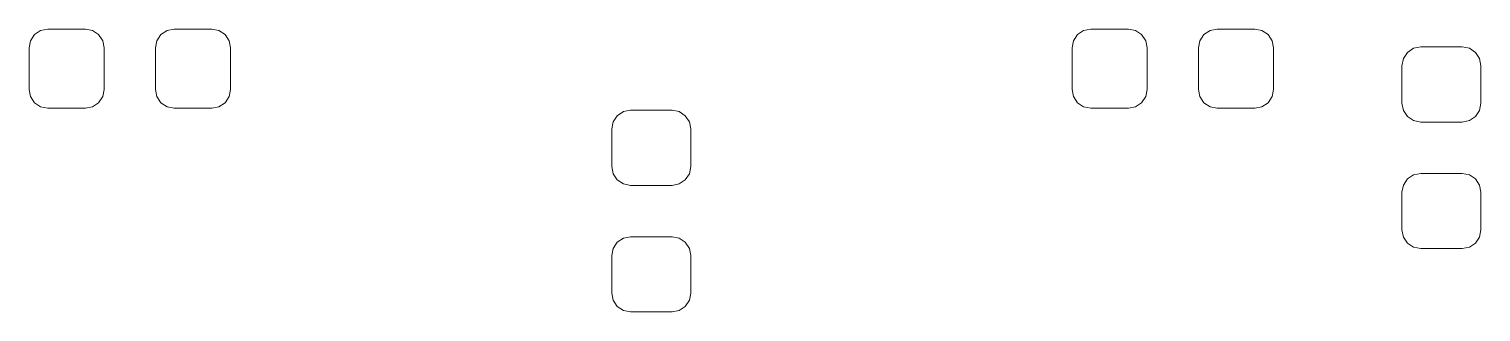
# Model space of a CAD drawing. Header units: millimetres. Extents: x -50 to 46, y -112 to 132.
# Drawn here: x -40.35 to -21.98, y -75.66 to -72.09 of the extents above; entities that cross this region are included whole.
import ezdxf

# ---------------------------------------------------------------- set-up
doc = ezdxf.new("R2010")
doc.units = ezdxf.units.MM
doc.header["$MEASUREMENT"] = 0
doc.layers.add('Layer 1', color=7, linetype='Continuous')

msp = doc.modelspace()

# ---------------------------------------------------------------- linework, layer by layer
at = {"layer": 'Layer 1', "lineweight": 9}
for points in [[(-39.4024, -72.8488), (-39.4024, -72.8488), (-39.4205, -72.9397), (-39.4205, -72.9397), (-39.4205, -72.9397), (-39.4205, -72.9397), (-39.472, -73.0167), (-39.472, -73.0167), (-39.472, -73.0167), (-39.472, -73.0167), (-39.549, -73.0682), (-39.549, -73.0682), (-39.549, -73.0682), (-39.549, -73.0682), (-39.6399, -73.0863), (-39.6399, -73.0863), (-39.6399, -73.0863), (-39.6399, -73.0863), (-40.1149, -73.0863), (-40.1149, -73.0863), (-40.1149, -73.0863), (-40.1149, -73.0863), (-40.2058, -73.0682), (-40.2058, -73.0682), (-40.2058, -73.0682), (-40.2058, -73.0682), (-40.2828, -73.0167), (-40.2828, -73.0167), (-40.2828, -73.0167), (-40.2828, -73.0167), (-40.3343, -72.9397), (-40.3343, -72.9397), (-40.3343, -72.9397), (-40.3343, -72.9397), (-40.3524, -72.8488), (-40.3524, -72.8488), (-40.3524, -72.8488), (-40.3524, -72.8488), (-40.3524, -72.3238), (-40.3524, -72.3238), (-40.3524, -72.3238), (-40.3524, -72.3238), (-40.3343, -72.2329), (-40.3343, -72.2329), (-40.3343, -72.2329), (-40.3343, -72.2329), (-40.2828, -72.1559), (-40.2828, -72.1559), (-40.2828, -72.1559), (-40.2828, -72.1559), (-40.2058, -72.1044), (-40.2058, -72.1044), (-40.2058, -72.1044), (-40.2058, -72.1044), (-40.1149, -72.0863), (-40.1149, -72.0863), (-40.1149, -72.0863), (-40.1149, -72.0863), (-39.6399, -72.0863), (-39.6399, -72.0863), (-39.6399, -72.0863), (-39.6399, -72.0863), (-39.549, -72.1044), (-39.549, -72.1044), (-39.549, -72.1044), (-39.549, -72.1044), (-39.472, -72.1559), (-39.472, -72.1559), (-39.472, -72.1559), (-39.472, -72.1559), (-39.4205, -72.2329), (-39.4205, -72.2329), (-39.4205, -72.2329), (-39.4205, -72.2329), (-39.4024, -72.3238), (-39.4024, -72.3238), (-39.4024, -72.3238), (-39.4024, -72.3238), (-39.4024, -72.8488), (-39.4024, -72.8488)], [(-37.8024, -72.8488), (-37.8024, -72.8488), (-37.8205, -72.9397), (-37.8205, -72.9397), (-37.8205, -72.9397), (-37.8205, -72.9397), (-37.872, -73.0167), (-37.872, -73.0167), (-37.872, -73.0167), (-37.872, -73.0167), (-37.949, -73.0682), (-37.949, -73.0682), (-37.949, -73.0682), (-37.949, -73.0682), (-38.0399, -73.0863), (-38.0399, -73.0863), (-38.0399, -73.0863), (-38.0399, -73.0863), (-38.5149, -73.0863), (-38.5149, -73.0863), (-38.5149, -73.0863), (-38.5149, -73.0863), (-38.6058, -73.0682), (-38.6058, -73.0682), (-38.6058, -73.0682), (-38.6058, -73.0682), (-38.6828, -73.0167), (-38.6828, -73.0167), (-38.6828, -73.0167), (-38.6828, -73.0167), (-38.7343, -72.9397), (-38.7343, -72.9397), (-38.7343, -72.9397), (-38.7343, -72.9397), (-38.7524, -72.8488), (-38.7524, -72.8488), (-38.7524, -72.8488), (-38.7524, -72.8488), (-38.7524, -72.3238), (-38.7524, -72.3238), (-38.7524, -72.3238), (-38.7524, -72.3238), (-38.7343, -72.2329), (-38.7343, -72.2329), (-38.7343, -72.2329), (-38.7343, -72.2329), (-38.6828, -72.1559), (-38.6828, -72.1559), (-38.6828, -72.1559), (-38.6828, -72.1559), (-38.6058, -72.1044), (-38.6058, -72.1044), (-38.6058, -72.1044), (-38.6058, -72.1044), (-38.5149, -72.0863), (-38.5149, -72.0863), (-38.5149, -72.0863), (-38.5149, -72.0863), (-38.0399, -72.0863), (-38.0399, -72.0863), (-38.0399, -72.0863), (-38.0399, -72.0863), (-37.949, -72.1044), (-37.949, -72.1044), (-37.949, -72.1044), (-37.949, -72.1044), (-37.872, -72.1559), (-37.872, -72.1559), (-37.872, -72.1559), (-37.872, -72.1559), (-37.8205, -72.2329), (-37.8205, -72.2329), (-37.8205, -72.2329), (-37.8205, -72.2329), (-37.8024, -72.3238), (-37.8024, -72.3238), (-37.8024, -72.3238), (-37.8024, -72.3238), (-37.8024, -72.8488), (-37.8024, -72.8488)], [(-26.2024, -72.8488), (-26.2024, -72.8488), (-26.2205, -72.9397), (-26.2205, -72.9397), (-26.2205, -72.9397), (-26.2205, -72.9397), (-26.272, -73.0167), (-26.272, -73.0167), (-26.272, -73.0167), (-26.272, -73.0167), (-26.349, -73.0682), (-26.349, -73.0682), (-26.349, -73.0682), (-26.349, -73.0682), (-26.4399, -73.0863), (-26.4399, -73.0863), (-26.4399, -73.0863), (-26.4399, -73.0863), (-26.9149, -73.0863), (-26.9149, -73.0863), (-26.9149, -73.0863), (-26.9149, -73.0863), (-27.0058, -73.0682), (-27.0058, -73.0682), (-27.0058, -73.0682), (-27.0058, -73.0682), (-27.0828, -73.0167), (-27.0828, -73.0167), (-27.0828, -73.0167), (-27.0828, -73.0167), (-27.1343, -72.9397), (-27.1343, -72.9397), (-27.1343, -72.9397), (-27.1343, -72.9397), (-27.1524, -72.8488), (-27.1524, -72.8488), (-27.1524, -72.8488), (-27.1524, -72.8488), (-27.1524, -72.3238), (-27.1524, -72.3238), (-27.1524, -72.3238), (-27.1524, -72.3238), (-27.1343, -72.2329), (-27.1343, -72.2329), (-27.1343, -72.2329), (-27.1343, -72.2329), (-27.0828, -72.1559), (-27.0828, -72.1559), (-27.0828, -72.1559), (-27.0828, -72.1559), (-27.0058, -72.1044), (-27.0058, -72.1044), (-27.0058, -72.1044), (-27.0058, -72.1044), (-26.9149, -72.0863), (-26.9149, -72.0863), (-26.9149, -72.0863), (-26.9149, -72.0863), (-26.4399, -72.0863), (-26.4399, -72.0863), (-26.4399, -72.0863), (-26.4399, -72.0863), (-26.349, -72.1044), (-26.349, -72.1044), (-26.349, -72.1044), (-26.349, -72.1044), (-26.272, -72.1559), (-26.272, -72.1559), (-26.272, -72.1559), (-26.272, -72.1559), (-26.2205, -72.2329), (-26.2205, -72.2329), (-26.2205, -72.2329), (-26.2205, -72.2329), (-26.2024, -72.3238), (-26.2024, -72.3238), (-26.2024, -72.3238), (-26.2024, -72.3238), (-26.2024, -72.8488), (-26.2024, -72.8488)], [(-24.6024, -72.8488), (-24.6024, -72.8488), (-24.6205, -72.9397), (-24.6205, -72.9397), (-24.6205, -72.9397), (-24.6205, -72.9397), (-24.672, -73.0167), (-24.672, -73.0167), (-24.672, -73.0167), (-24.672, -73.0167), (-24.749, -73.0682), (-24.749, -73.0682), (-24.749, -73.0682), (-24.749, -73.0682), (-24.8399, -73.0863), (-24.8399, -73.0863), (-24.8399, -73.0863), (-24.8399, -73.0863), (-25.3149, -73.0863), (-25.3149, -73.0863), (-25.3149, -73.0863), (-25.3149, -73.0863), (-25.4058, -73.0682), (-25.4058, -73.0682), (-25.4058, -73.0682), (-25.4058, -73.0682), (-25.4828, -73.0167), (-25.4828, -73.0167), (-25.4828, -73.0167), (-25.4828, -73.0167), (-25.5343, -72.9397), (-25.5343, -72.9397), (-25.5343, -72.9397), (-25.5343, -72.9397), (-25.5524, -72.8488), (-25.5524, -72.8488), (-25.5524, -72.8488), (-25.5524, -72.8488), (-25.5524, -72.3238), (-25.5524, -72.3238), (-25.5524, -72.3238), (-25.5524, -72.3238), (-25.5343, -72.2329), (-25.5343, -72.2329), (-25.5343, -72.2329), (-25.5343, -72.2329), (-25.4828, -72.1559), (-25.4828, -72.1559), (-25.4828, -72.1559), (-25.4828, -72.1559), (-25.4058, -72.1044), (-25.4058, -72.1044), (-25.4058, -72.1044), (-25.4058, -72.1044), (-25.3149, -72.0863), (-25.3149, -72.0863), (-25.3149, -72.0863), (-25.3149, -72.0863), (-24.8399, -72.0863), (-24.8399, -72.0863), (-24.8399, -72.0863), (-24.8399, -72.0863), (-24.749, -72.1044), (-24.749, -72.1044), (-24.749, -72.1044), (-24.749, -72.1044), (-24.672, -72.1559), (-24.672, -72.1559), (-24.672, -72.1559), (-24.672, -72.1559), (-24.6205, -72.2329), (-24.6205, -72.2329), (-24.6205, -72.2329), (-24.6205, -72.2329), (-24.6024, -72.3238), (-24.6024, -72.3238), (-24.6024, -72.3238), (-24.6024, -72.3238), (-24.6024, -72.8488), (-24.6024, -72.8488)], [(-22.7399, -73.2613), (-22.7399, -73.2613), (-22.8308, -73.2432), (-22.8308, -73.2432), (-22.8308, -73.2432), (-22.8308, -73.2432), (-22.9078, -73.1917), (-22.9078, -73.1917), (-22.9078, -73.1917), (-22.9078, -73.1917), (-22.9593, -73.1147), (-22.9593, -73.1147), (-22.9593, -73.1147), (-22.9593, -73.1147), (-22.9774, -73.0238), (-22.9774, -73.0238), (-22.9774, -73.0238), (-22.9774, -73.0238), (-22.9774, -72.5488), (-22.9774, -72.5488), (-22.9774, -72.5488), (-22.9774, -72.5488), (-22.9593, -72.4579), (-22.9593, -72.4579), (-22.9593, -72.4579), (-22.9593, -72.4579), (-22.9078, -72.3809), (-22.9078, -72.3809), (-22.9078, -72.3809), (-22.9078, -72.3809), (-22.8308, -72.3294), (-22.8308, -72.3294), (-22.8308, -72.3294), (-22.8308, -72.3294), (-22.7399, -72.3113), (-22.7399, -72.3113), (-22.7399, -72.3113), (-22.7399, -72.3113), (-22.2149, -72.3113), (-22.2149, -72.3113), (-22.2149, -72.3113), (-22.2149, -72.3113), (-22.124, -72.3294), (-22.124, -72.3294), (-22.124, -72.3294), (-22.124, -72.3294), (-22.047, -72.3809), (-22.047, -72.3809), (-22.047, -72.3809), (-22.047, -72.3809), (-21.9955, -72.4579), (-21.9955, -72.4579), (-21.9955, -72.4579), (-21.9955, -72.4579), (-21.9774, -72.5488), (-21.9774, -72.5488), (-21.9774, -72.5488), (-21.9774, -72.5488), (-21.9774, -73.0238), (-21.9774, -73.0238), (-21.9774, -73.0238), (-21.9774, -73.0238), (-21.9955, -73.1147), (-21.9955, -73.1147), (-21.9955, -73.1147), (-21.9955, -73.1147), (-22.047, -73.1917), (-22.047, -73.1917), (-22.047, -73.1917), (-22.047, -73.1917), (-22.124, -73.2432), (-22.124, -73.2432), (-22.124, -73.2432), (-22.124, -73.2432), (-22.2149, -73.2613), (-22.2149, -73.2613), (-22.2149, -73.2613), (-22.2149, -73.2613), (-22.7399, -73.2613), (-22.7399, -73.2613)], [(-32.7399, -74.0613), (-32.7399, -74.0613), (-32.8308, -74.0432), (-32.8308, -74.0432), (-32.8308, -74.0432), (-32.8308, -74.0432), (-32.9078, -73.9917), (-32.9078, -73.9917), (-32.9078, -73.9917), (-32.9078, -73.9917), (-32.9593, -73.9147), (-32.9593, -73.9147), (-32.9593, -73.9147), (-32.9593, -73.9147), (-32.9774, -73.8238), (-32.9774, -73.8238), (-32.9774, -73.8238), (-32.9774, -73.8238), (-32.9774, -73.3488), (-32.9774, -73.3488), (-32.9774, -73.3488), (-32.9774, -73.3488), (-32.9593, -73.2579), (-32.9593, -73.2579), (-32.9593, -73.2579), (-32.9593, -73.2579), (-32.9078, -73.1809), (-32.9078, -73.1809), (-32.9078, -73.1809), (-32.9078, -73.1809), (-32.8308, -73.1294), (-32.8308, -73.1294), (-32.8308, -73.1294), (-32.8308, -73.1294), (-32.7399, -73.1113), (-32.7399, -73.1113), (-32.7399, -73.1113), (-32.7399, -73.1113), (-32.2149, -73.1113), (-32.2149, -73.1113), (-32.2149, -73.1113), (-32.2149, -73.1113), (-32.124, -73.1294), (-32.124, -73.1294), (-32.124, -73.1294), (-32.124, -73.1294), (-32.047, -73.1809), (-32.047, -73.1809), (-32.047, -73.1809), (-32.047, -73.1809), (-31.9955, -73.2579), (-31.9955, -73.2579), (-31.9955, -73.2579), (-31.9955, -73.2579), (-31.9774, -73.3488), (-31.9774, -73.3488), (-31.9774, -73.3488), (-31.9774, -73.3488), (-31.9774, -73.8238), (-31.9774, -73.8238), (-31.9774, -73.8238), (-31.9774, -73.8238), (-31.9955, -73.9147), (-31.9955, -73.9147), (-31.9955, -73.9147), (-31.9955, -73.9147), (-32.047, -73.9917), (-32.047, -73.9917), (-32.047, -73.9917), (-32.047, -73.9917), (-32.124, -74.0432), (-32.124, -74.0432), (-32.124, -74.0432), (-32.124, -74.0432), (-32.2149, -74.0613), (-32.2149, -74.0613), (-32.2149, -74.0613), (-32.2149, -74.0613), (-32.7399, -74.0613), (-32.7399, -74.0613)], [(-22.7399, -74.8613), (-22.7399, -74.8613), (-22.8308, -74.8432), (-22.8308, -74.8432), (-22.8308, -74.8432), (-22.8308, -74.8432), (-22.9078, -74.7917), (-22.9078, -74.7917), (-22.9078, -74.7917), (-22.9078, -74.7917), (-22.9593, -74.7147), (-22.9593, -74.7147), (-22.9593, -74.7147), (-22.9593, -74.7147), (-22.9774, -74.6238), (-22.9774, -74.6238), (-22.9774, -74.6238), (-22.9774, -74.6238), (-22.9774, -74.1488), (-22.9774, -74.1488), (-22.9774, -74.1488), (-22.9774, -74.1488), (-22.9593, -74.0579), (-22.9593, -74.0579), (-22.9593, -74.0579), (-22.9593, -74.0579), (-22.9078, -73.9809), (-22.9078, -73.9809), (-22.9078, -73.9809), (-22.9078, -73.9809), (-22.8308, -73.9294), (-22.8308, -73.9294), (-22.8308, -73.9294), (-22.8308, -73.9294), (-22.7399, -73.9113), (-22.7399, -73.9113), (-22.7399, -73.9113), (-22.7399, -73.9113), (-22.2149, -73.9113), (-22.2149, -73.9113), (-22.2149, -73.9113), (-22.2149, -73.9113), (-22.124, -73.9294), (-22.124, -73.9294), (-22.124, -73.9294), (-22.124, -73.9294), (-22.047, -73.9809), (-22.047, -73.9809), (-22.047, -73.9809), (-22.047, -73.9809), (-21.9955, -74.0579), (-21.9955, -74.0579), (-21.9955, -74.0579), (-21.9955, -74.0579), (-21.9774, -74.1488), (-21.9774, -74.1488), (-21.9774, -74.1488), (-21.9774, -74.1488), (-21.9774, -74.6238), (-21.9774, -74.6238), (-21.9774, -74.6238), (-21.9774, -74.6238), (-21.9955, -74.7147), (-21.9955, -74.7147), (-21.9955, -74.7147), (-21.9955, -74.7147), (-22.047, -74.7917), (-22.047, -74.7917), (-22.047, -74.7917), (-22.047, -74.7917), (-22.124, -74.8432), (-22.124, -74.8432), (-22.124, -74.8432), (-22.124, -74.8432), (-22.2149, -74.8613), (-22.2149, -74.8613), (-22.2149, -74.8613), (-22.2149, -74.8613), (-22.7399, -74.8613), (-22.7399, -74.8613)], [(-32.7399, -75.6613), (-32.7399, -75.6613), (-32.8308, -75.6432), (-32.8308, -75.6432), (-32.8308, -75.6432), (-32.8308, -75.6432), (-32.9078, -75.5917), (-32.9078, -75.5917), (-32.9078, -75.5917), (-32.9078, -75.5917), (-32.9593, -75.5147), (-32.9593, -75.5147), (-32.9593, -75.5147), (-32.9593, -75.5147), (-32.9774, -75.4238), (-32.9774, -75.4238), (-32.9774, -75.4238), (-32.9774, -75.4238), (-32.9774, -74.9488), (-32.9774, -74.9488), (-32.9774, -74.9488), (-32.9774, -74.9488), (-32.9593, -74.8579), (-32.9593, -74.8579), (-32.9593, -74.8579), (-32.9593, -74.8579), (-32.9078, -74.7809), (-32.9078, -74.7809), (-32.9078, -74.7809), (-32.9078, -74.7809), (-32.8308, -74.7294), (-32.8308, -74.7294), (-32.8308, -74.7294), (-32.8308, -74.7294), (-32.7399, -74.7113), (-32.7399, -74.7113), (-32.7399, -74.7113), (-32.7399, -74.7113), (-32.2149, -74.7113), (-32.2149, -74.7113), (-32.2149, -74.7113), (-32.2149, -74.7113), (-32.124, -74.7294), (-32.124, -74.7294), (-32.124, -74.7294), (-32.124, -74.7294), (-32.047, -74.7809), (-32.047, -74.7809), (-32.047, -74.7809), (-32.047, -74.7809), (-31.9955, -74.8579), (-31.9955, -74.8579), (-31.9955, -74.8579), (-31.9955, -74.8579), (-31.9774, -74.9488), (-31.9774, -74.9488), (-31.9774, -74.9488), (-31.9774, -74.9488), (-31.9774, -75.4238), (-31.9774, -75.4238), (-31.9774, -75.4238), (-31.9774, -75.4238), (-31.9955, -75.5147), (-31.9955, -75.5147), (-31.9955, -75.5147), (-31.9955, -75.5147), (-32.047, -75.5917), (-32.047, -75.5917), (-32.047, -75.5917), (-32.047, -75.5917), (-32.124, -75.6432), (-32.124, -75.6432), (-32.124, -75.6432), (-32.124, -75.6432), (-32.2149, -75.6613), (-32.2149, -75.6613), (-32.2149, -75.6613), (-32.2149, -75.6613), (-32.7399, -75.6613), (-32.7399, -75.6613)]]:
    msp.add_open_spline(points, degree=3, knots=[0, 0, 0, 0, 0.047619, 0.047619, 0.047619, 0.047619, 0.0952381, 0.0952381, 0.0952381, 0.0952381, 0.1428571, 0.1428571, 0.1428571, 0.1428571, 0.1904762, 0.1904762, 0.1904762, 0.1904762, 0.2380952, 0.2380952, 0.2380952, 0.2380952, 0.2857143, 0.2857143, 0.2857143, 0.2857143, 0.3333333, 0.3333333, 0.3333333, 0.3333333, 0.3809524, 0.3809524, 0.3809524, 0.3809524, 0.4285714, 0.4285714, 0.4285714, 0.4285714, 0.4761905, 0.4761905, 0.4761905, 0.4761905, 0.5238095, 0.5238095, 0.5238095, 0.5238095, 0.5714286, 0.5714286, 0.5714286, 0.5714286, 0.6190476, 0.6190476, 0.6190476, 0.6190476, 0.6666667, 0.6666667, 0.6666667, 0.6666667, 0.7142857, 0.7142857, 0.7142857, 0.7142857, 0.7619048, 0.7619048, 0.7619048, 0.7619048, 0.8095238, 0.8095238, 0.8095238, 0.8095238, 0.8571429, 0.8571429, 0.8571429, 0.8571429, 0.9047619, 0.9047619, 0.9047619, 0.9047619, 1, 1, 1, 1], dxfattribs=at)

doc.saveas('drawing.dxf')
